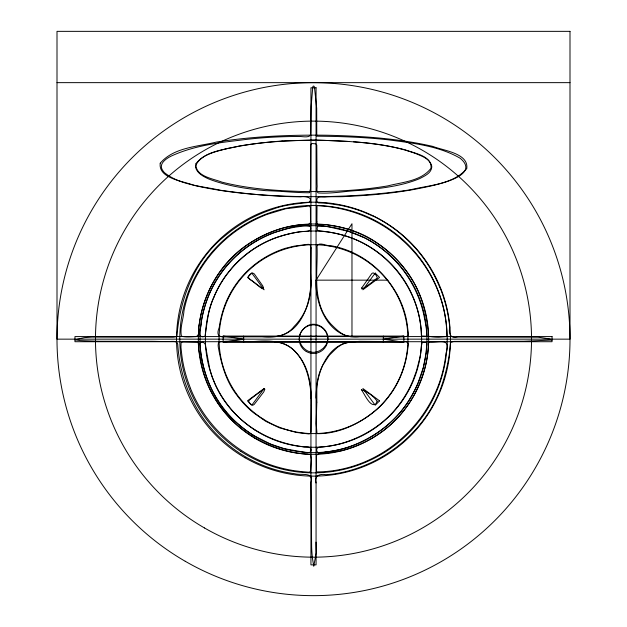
<?xml version="1.0" encoding="UTF-8"?>
<svg xmlns="http://www.w3.org/2000/svg" width="627" height="627" viewBox="0 0 627 627"><rect width="100%" height="100%" fill="white"/><g stroke="black" fill="none" stroke-linecap="round" stroke-linejoin="round"><path stroke-width="0.94" d="M310.937 280.151C311 302.716 301.328 334.183 275.026 336.581M316.063 398.145C316 375.581 325.672 344.113 351.974 341.715M213.776 297.386C207.874 309.534 207.286 323.211 204.974 336.048A1.669 1.669 0 0 1 204.449 336.472L202.944 336.762A20.981 20.981 0 0 1 202.2 336.762C196.118 335.649 201.933 326.714 201.024 322.678A130.714 130.714 0 0 1 206.502 301.242C214.199 278.717 229.372 258.927 249.068 245.557A117.68 117.68 0 0 1 273.96 232.562C284.634 229.701 299.338 223.275 310.067 226.331C310.82 227.397 311.094 228.957 310.318 230.078C307.355 232.272 303.335 231.104 299.91 231.724A146.734 146.734 0 0 0 279.289 236.653M351.253 336.668C342.82 336.315 336.66 329.7 331.048 324.198A50.858 50.858 0 0 1 322.803 312.113C313.187 291.484 317.991 268.144 317.027 246.215C318.806 241.027 327.365 246.717 331.228 245.745A112.343 112.343 0 0 1 340.931 248.088C373.002 257.658 399.085 285.967 406.218 318.681A98.486 98.486 0 0 1 407.605 327.459L408.349 333.18L408.122 335.837A0.901 0.901 0 0 1 407.793 336.111L403.631 336.84L359.804 336.77C329.904 340.437 314.832 305.427 316.063 280.151L351.974 223.721L351.974 336.581M279.274 236.614C268.732 239.914 258.81 245.047 249.867 251.513A108.941 108.941 0 0 0 232.288 267.486L226.347 274.845A101.535 101.535 0 0 0 219.74 285.058A106.261 106.261 0 0 0 213.783 297.386M280.277 228.808L275.488 230.407A123.644 123.644 0 0 0 252.422 241.442C229.78 254.789 213.078 276.758 204.661 301.509A115.791 115.791 0 0 0 199.558 321.917A65.333 65.333 0 0 0 199.308 323.759C197.529 327.553 200.805 334.857 196.22 336.613C191.353 336.73 186.133 337.522 181.43 336.182C179.745 328.109 183.437 318.861 183.993 310.639C190.726 276.491 212.537 245.808 241.771 227.162A141.537 141.537 0 0 1 267.149 214.348L285.653 208.76L308.923 205.993L310.012 206.659L310.42 207.937L310.483 219.748C312.121 225.924 304.275 224.944 300.411 224.819A100.814 100.814 0 0 0 280.277 228.8M341.182 450.68L331.307 452.475L318.688 453.744L316.988 454.45L316.416 456.338L316.517 471.912C343.408 471.865 369.891 462.53 391.538 446.722A137.572 137.572 0 0 0 420.035 418.656C428.076 407.879 434.566 395.974 439.159 383.324A126.913 126.913 0 0 0 445.946 353.377C451.503 337.232 439.864 342.757 429.722 342.146C426.948 342.75 428.86 346.457 428.186 348.346C427.12 364.459 421.963 380.205 414.486 394.438A117.57 117.57 0 0 1 405.41 408.569C397.784 418.812 388.364 427.692 377.658 434.66A117.327 117.327 0 0 1 341.19 450.711M226.175 148.771C215.382 151.852 200.797 154.461 195.64 165.677A5.471 5.471 0 0 0 195.616 167.511C197.246 173.42 203.462 176.555 208.619 178.93C226.872 185.953 246.474 188.837 265.856 190.671C280.269 190.992 294.823 192.748 309.189 192.74A1.152 1.152 0 0 0 309.613 192.505L310.569 188.374L310.741 145.48L311.157 144.014L312.183 143.536L315.843 143.842L316.784 145.213L317.019 183.037A59.667 59.667 0 0 1 317.05 184.597C317.646 187.199 315.757 191.094 318.14 192.92C332.435 193.962 346.684 190.78 360.972 190.396C380.73 188.351 401.029 186.337 419.549 178.671C424.322 176.148 431.172 173.334 431.776 167.15A8.292 8.292 0 0 0 431.447 164.979C429.119 158.404 421.634 156.068 415.795 153.599C395.849 146.24 374.632 143.254 353.51 141.812M223.149 342.224L243.676 339.152L223.149 336.072L223.149 342.224L403.851 342.224L403.851 336.072L223.149 336.072M403.851 336.072L383.324 339.152L403.851 342.224M282.04 140.997L314.997 139.923L349.466 141.506M57.002 82.646L569.998 82.646M316.063 280.151L387.886 280.151M275.026 341.715C301.328 344.113 311 375.581 310.937 398.145M373.394 216.284L363.558 212.028A139.923 139.923 0 0 0 340.046 205.256L326.596 203.25L318.359 202.866L317.301 202.286L316.87 200.961A6.756 6.756 0 0 1 316.784 199.927C316.674 195.726 322.231 197.278 324.88 197.097C332.294 196.322 339.779 197.113 347.186 196.384C370.33 195.397 393.474 193.273 416.312 189.025C427.073 186.642 483.558 177.786 460.218 158.27C438.688 145.817 412.903 143.168 388.685 139.868C364.781 137.211 340.759 136.365 316.768 136.192L316.698 108.197L314.464 87.294A3.253 3.253 0 0 0 314.323 86.745L313.743 85.993L313.163 86.236A2.006 2.006 0 0 0 312.795 86.785L311.125 106.614L310.733 132.924C311.251 138.841 302.535 136.271 299.024 136.482C279.031 136.474 259.022 137.658 239.193 140.299C216.95 142.901 194.346 145.958 173.655 155.002C167.668 157.44 157.024 163.592 163.216 171.147A14.303 14.303 0 0 0 164.462 172.668C180.153 185.208 201.682 186.094 220.524 190.271C247.062 193.994 273.834 196.596 300.654 196.839C304.346 195.906 314.268 197.387 308.978 202.396C296.759 203.885 284.172 204.77 272.479 209.34A140.33 140.33 0 0 0 225.924 235.101C194.801 259.429 180.074 298.037 176.9 336.158A1.85 1.85 0 0 1 176.289 336.699L173.193 337.201L91.989 337.036L84.308 337.647L74.926 339.787L80.146 340.61L99.262 341.268L149.414 341.3C156.382 341.253 163.341 341.707 170.301 341.464C172.84 341.386 177.182 340.806 177.739 344.192C178.993 363.386 183.609 382.588 192.324 399.807C211.362 439.37 251.208 468.212 294.776 473.738C300.858 475.611 314.331 471.308 310.984 482.484L311.643 547.23A152.502 152.502 0 0 0 312.442 558.234L313.751 566.283L316.22 552.693L316.016 542.128M363.582 237.421L348.573 231.418L328.344 226.77A54.181 54.181 0 0 0 320.546 226.018L317.889 225.947L317.152 227.954A8.222 8.222 0 0 0 317.168 228.973L317.427 230.234A0.901 0.901 0 0 0 317.701 230.564L325.578 231.575A126.223 126.223 0 0 1 348.988 237.1A99.591 99.591 0 0 1 367.571 245.659C398.999 264.038 420.686 298.899 421.344 335.406A1.254 1.254 0 0 0 421.838 335.97L427.003 336.268L426.125 326.589L423.382 312.591M439.833 287.19L440.703 289.353A140.746 140.746 0 0 1 449.05 321.369L449.363 323.681A63.288 63.288 0 0 1 449.692 327.866C448.203 333.885 451.275 339.293 457.953 337.02L537.99 337.154L550.036 338.972L552.073 340.038L524.054 341.237L454.081 341.394L451.017 342.24A1.959 1.959 0 0 0 450.554 342.789L449.293 354.38A180.889 180.889 0 0 1 441.698 385.581C426.023 431.164 383.92 465.359 336.66 473.503A83.83 83.83 0 0 1 325.46 474.631C319.707 473.409 313.586 476.34 316.016 482.986M383.324 336.072L383.324 342.224M243.676 336.072L243.676 342.224M373.449 216.182A136.373 136.373 0 0 1 439.699 287.244M226.167 148.74A396.068 396.068 0 0 1 282.048 141.028M363.644 237.296A114.427 114.427 0 0 1 423.319 312.607M190.467 388.364A132.642 132.642 0 0 0 225.43 438.14C245.659 456.315 271.381 468.11 298.397 471.222A46.962 46.962 0 0 0 300.921 471.52L308.805 472.225L310.663 471.473L311.415 459.505L310.694 454.857A1.16 1.16 0 0 0 310.302 454.363C269.884 452.6 230.728 429.464 211.95 392.964A110.548 110.548 0 0 1 201.142 362.688L198.814 349.991L198.234 342.303L183.492 341.934L181.469 342.334A1.183 1.183 0 0 0 181.07 342.765L180.952 347.405L181.908 355.846A135.118 135.118 0 0 0 190.53 388.34M316.831 402.15L316.133 423.57L317.019 433.657C339.215 434.143 360.705 423.186 377.25 409.078A93.282 93.282 0 0 0 400.402 376.788A99.348 99.348 0 0 0 407.417 351.614L408.428 344.058L407.581 342.366L405.614 341.66L359.835 341.331L349.897 342.005L342.428 344.16L337.263 347.468L329.238 355.337L322.717 365.259A56.642 56.642 0 0 0 318.461 376.396L317.45 381.012A49.807 49.807 0 0 0 316.807 386.193L316.831 402.15M311.282 405.05L311.008 431.737L310.451 433.39L309.04 433.97L296.336 432.442L279.274 427.763L265.715 421.297L253.355 412.652A97.647 97.647 0 0 1 236.23 394.336C226.261 381.224 221.652 365.196 218.705 349.255C218.102 346.77 217.028 341.206 221.143 341.668C232.531 340.359 243.981 342.028 255.393 341.401C269.657 340.281 286.327 340.626 296.163 352.735A49.447 49.447 0 0 1 300.215 357.656C310.067 371.302 311.384 388.764 311.282 405.05M421.454 345.681L420.631 353.55A86.55 86.55 0 0 1 419.957 357.406L416.524 370.753L413.028 380.323A111.912 111.912 0 0 1 399.618 403.968C386.044 422.52 365.996 435.749 344.192 442.623A106.747 106.747 0 0 1 324.316 446.722C321.949 447.364 317.035 446.095 316.674 449.528A7.5 7.5 0 0 0 316.659 450.484C317.552 455.249 324.606 451.62 327.843 451.706A109.944 109.944 0 0 0 347.711 447.364C373.896 438.445 397.667 420.764 411.304 396.389A121.348 121.348 0 0 0 418.248 382.399L423.296 367.649L426.172 352.57L426.752 342.554L422.763 342.444A1.724 1.724 0 0 0 422.128 342.906L421.454 345.681M263.52 287.832C262.321 289.831 258.598 285.81 256.874 284.674A43.318 43.318 0 0 1 256.067 284.015L253.418 281.766A32.063 32.063 0 0 0 252.595 281.123C250.447 279.924 246.419 277.424 249.562 274.885A8.982 8.982 0 0 1 250.69 273.866L252.556 272.949L254.241 273.85L262.737 285.857L263.52 287.832M310.961 247.955L310.733 272.847C311.384 286.484 310.874 300.733 304.024 312.959A55.709 55.709 0 0 1 294.126 326.455C286.484 336.456 273.803 337.969 262.157 336.77L233.973 336.77C226.363 335.931 213.862 340.602 219.231 327.459A106.041 106.041 0 0 1 225.689 303.029C230.932 290.176 239.067 278.537 249.311 269.171A97.514 97.514 0 0 1 285.066 248.378L294.212 246.137L308.312 244.295L310.224 244.812L310.961 247.955M199.747 343.964L199.77 344.819A55.709 55.709 0 0 0 200.24 348.988C203.806 377.995 216.135 406.657 239.514 425.192A119.773 119.773 0 0 0 254.382 435.883L270.558 444.088L284.258 448.673L307.136 452.733L310.428 452.208L311.11 450.178A4.945 4.945 0 0 0 310.914 448.94C309.628 445.335 304.887 447.819 302.159 446.581C274.015 443.085 247.046 429.142 229.082 407.009A102.381 102.381 0 0 1 215.429 385.088L212.169 376.905L209.677 368.543L205.194 344.184L203.477 342.224L200.405 342.397A1.325 1.325 0 0 0 200.021 342.812L199.747 343.964M377.188 401.186L376.106 403.482A8.449 8.449 0 0 1 375.275 404.305C369.812 407.025 364.342 393.544 361.317 389.618C367.383 391.648 373.441 396.092 377.188 401.186M316.901 221.684C316.588 227.781 324.998 223.439 328.352 225.093C346.253 227.335 363.785 233.111 378.426 243.911A117.351 117.351 0 0 1 407.456 272.526C421.015 290.975 427.167 313.672 428.507 336.268L430.71 336.628A56.555 56.555 0 0 0 438.869 337.208L446.879 336.519C446.847 306.391 435.177 276.86 415.819 253.935A137.987 137.987 0 0 0 391.217 231.144C369.671 215.719 343.494 206.745 317.027 205.648L316.901 221.684M327.858 337.796L327.592 340.618A14.045 14.045 0 0 1 325.664 345.391L323.234 348.283L320.146 350.477A16.02 16.02 0 0 1 314.002 352.327C303.444 352.813 294.776 339.419 302.104 330.648A15.597 15.597 0 0 1 306.109 326.722C314.574 320.138 327.655 327.537 327.858 337.796M264.727 389.508L263.779 391.859L254.154 404.478L252.83 405.238L251.004 404.337A10.063 10.063 0 0 1 249.828 403.333L248.582 401.272L249.491 399.916L262.376 390.065L264.68 388.865L264.727 389.508M361.818 287.832L361.771 288.106A2.516 2.516 0 0 0 361.818 288.953L364.867 287.472L371.223 282.832A33.568 33.568 0 0 0 372.893 281.547L377.344 277.808L376.106 275.245A13.183 13.183 0 0 0 374.93 274.023L373.151 272.839L371.85 273.49L361.818 287.832M195.985 163.655C194.84 176.312 213.055 178.624 221.895 182.128C248.339 188.813 275.715 190.78 302.896 191.501C331.307 191.948 359.827 190.632 387.87 185.874C402.495 182.096 421.156 181.172 431.015 168.263C432.16 155.598 413.945 153.294 405.105 149.79C378.661 143.097 351.285 141.13 324.104 140.409C295.693 139.962 267.173 141.287 239.13 146.044C224.505 149.822 205.844 150.746 195.985 163.655M160.23 163.192C158.09 178.671 183.938 181.219 193.986 185.341C228.573 193.382 264.202 195.702 299.612 196.565C336.652 197.082 373.825 195.491 410.458 189.762C429.417 185.106 453.274 184.487 466.77 168.608C468.91 153.129 443.062 150.582 433.014 146.459C398.427 138.418 362.798 136.098 327.388 135.236C290.348 134.719 253.175 136.31 216.542 142.039C197.583 146.694 173.726 147.314 160.23 163.192M264.124 388.528L251.788 405.214L247.438 400.857L264.124 388.528M375.212 273.09L362.876 289.776L379.562 277.44L375.212 273.09M251.788 273.09L247.438 277.44L264.124 289.776L251.788 273.09M379.562 400.857L375.212 405.214L362.876 388.528L379.562 400.857M569.998 31.35L57.002 31.35L57.002 339.152L569.998 339.152L569.998 31.35M316.063 87.78L310.937 87.78L310.937 564.872L316.063 564.872L316.063 87.78M552.042 336.581L74.958 336.581L74.958 341.715L552.042 341.715L552.042 336.581M254.491 438.038A115.156 115.156 0 0 0 428.649 340.814A115.156 115.156 0 0 0 257.368 238.597A115.156 115.156 0 0 0 254.491 438.038M253.01 435.146A113.463 113.463 0 0 0 426.877 343.541A113.463 113.463 0 0 0 260.613 238.769A113.463 113.463 0 0 0 253.01 435.146M254.813 429.95A108.118 108.118 0 0 0 421.485 344.576A108.118 108.118 0 0 0 264.21 242.923A108.118 108.118 0 0 0 254.813 429.95M263.269 419.126A94.442 94.442 0 0 0 407.879 342.663A94.442 94.442 0 0 0 269.351 255.659A94.442 94.442 0 0 0 263.269 419.126M306.235 351.465A14.303 14.303 0 0 0 327.803 339.285A14.303 14.303 0 0 0 306.47 326.698A14.303 14.303 0 0 0 306.235 351.465M240.76 451.346A133.708 133.708 0 0 0 447.027 346.049A133.708 133.708 0 0 0 252.705 220.061A133.708 133.708 0 0 0 240.76 451.346M245.016 457.773A136.968 136.968 0 0 0 450.468 339.152A136.968 136.968 0 0 0 245.016 220.532A136.968 136.968 0 0 0 245.016 457.773M185.247 561.283A256.498 256.498 0 0 0 569.998 339.152A256.498 256.498 0 0 0 185.247 117.014A256.498 256.498 0 0 0 185.247 561.283M204.488 527.965A218.024 218.024 0 0 0 531.524 339.152A218.024 218.024 0 0 0 204.488 150.331A218.024 218.024 0 0 0 204.488 527.965"/></g></svg>
